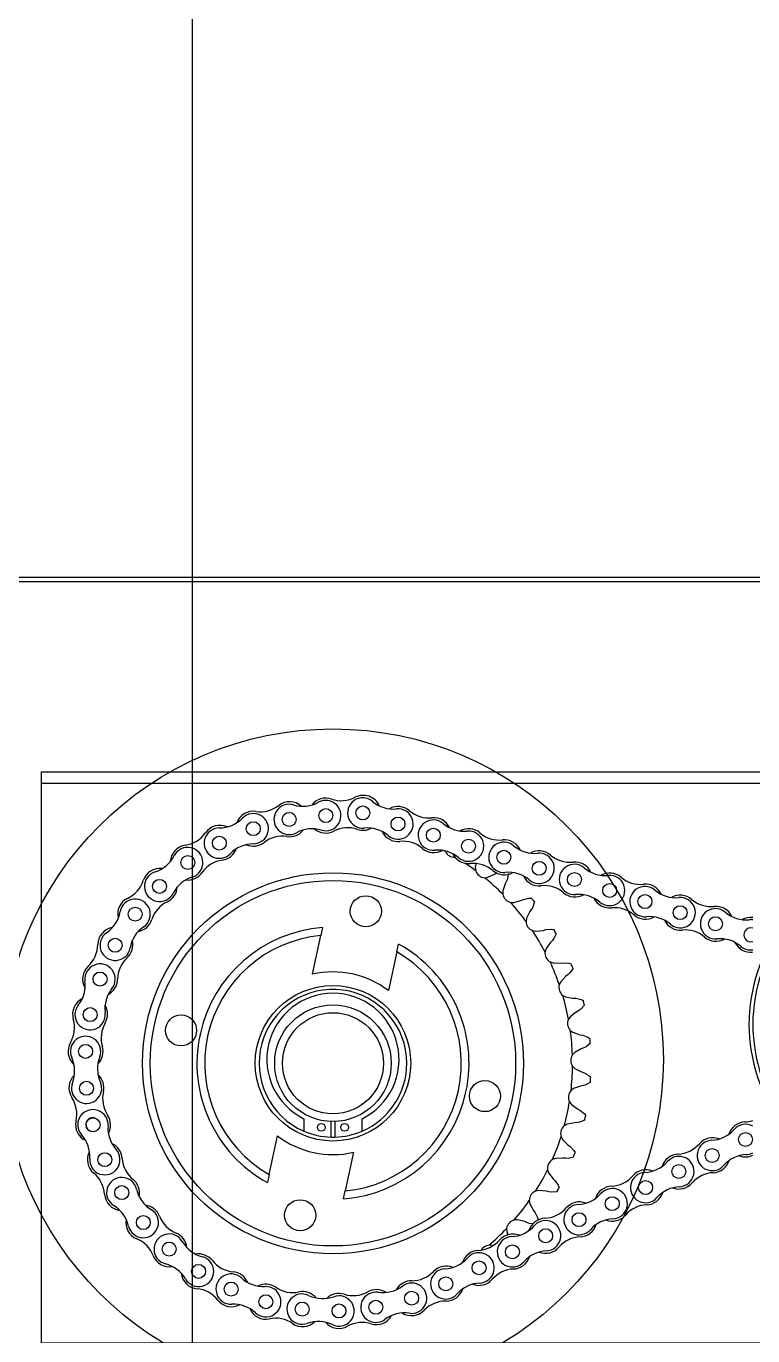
# Model space of a CAD drawing. Header units: millimetres. Extents: x 4754612 to 5801174, y 2368242 to 2777223.
# Drawn here: x 4950085.3 to 4950218.8, y 2456454.1 to 2456694.7 of the extents above; entities that cross this region are included whole.
import ezdxf

# ---------------------------------------------------------------- set-up
doc = ezdxf.new("R2010")
doc.units = ezdxf.units.MM
doc.header["$LTSCALE"] = 1000
doc.layers.add('(주)하나기공-LEADER', color=7, linetype='Continuous')
doc.layers.add('A-ELE-8', color=8, linetype='Continuous')

msp = doc.modelspace()

# ---------------------------------------------------------------- linework, layer by layer
at = {"layer": '(주)하나기공-LEADER', "color": 4}
msp.add_line((4950190.782, 2456592.583), (4950065.782, 2456592.583), dxfattribs=at)
at = {"layer": '(주)하나기공-LEADER', "color": 8, "linetype": 'ByBlock', "lineweight": -2}
for p, q in [((4950280.925, 2456555.583), (4950088.068, 2456555.583)), ((4950167.891, 2456540.749), (4950167.782, 2456540.118)), ((4950167.782, 2456540.118), (4950167.865, 2456539.525)), ((4950169.504, 2456538.249), (4950170.099, 2456538.314)), ((4950170.099, 2456538.314), (4950171.351, 2456538.871)), ((4950171.351, 2456538.871), (4950171.793, 2456539.151)), ((4950172.851, 2456535.82), (4950172.844, 2456535.221)), ((4950173.283, 2456537.12), (4950172.851, 2456535.82)), ((4950173.518, 2456537.587), (4950173.283, 2456537.12)), ((4950174.274, 2456533.716), (4950174.872, 2456533.691)), ((4950174.872, 2456533.691), (4950176.193, 2456534.055)), ((4950176.193, 2456534.055), (4950176.672, 2456534.266)), ((4950177.843, 2456532.036), (4950177.221, 2456530.814)), ((4950178.145, 2456532.463), (4950177.843, 2456532.036)), ((4950139.717, 2456529.08), (4950139.402, 2456527.619)), ((4950177.221, 2456530.814), (4950177.126, 2456530.223)), ((4950178.315, 2456528.521), (4950178.903, 2456528.408)), ((4950178.903, 2456528.408), (4950180.264, 2456528.572)), ((4950180.264, 2456528.572), (4950180.768, 2456528.709)), ((4950137.866, 2456520.51), (4950139.402, 2456527.619)), ((4950153.365, 2456524.602), (4950153.681, 2456526.063)), ((4950181.594, 2456526.329), (4950180.797, 2456525.213)), ((4950181.956, 2456526.706), (4950181.594, 2456526.329)), ((4950153.365, 2456524.602), (4950151.829, 2456517.493)), ((4950180.797, 2456525.213), (4950180.615, 2456524.643)), ((4950181.538, 2456522.783), (4950182.102, 2456522.583)), ((4950182.102, 2456522.583), (4950183.472, 2456522.542)), ((4950183.472, 2456522.542), (4950183.991, 2456522.602)), ((4950183.499, 2456519.142), (4950183.233, 2456518.605)), ((4950184.452, 2456520.126), (4950183.499, 2456519.142)), ((4950184.867, 2456520.445), (4950184.452, 2456520.126)), ((4950183.868, 2456516.628), (4950184.397, 2456516.347)), ((4950184.397, 2456516.347), (4950185.745, 2456516.102)), ((4950185.745, 2456516.102), (4950186.268, 2456516.084)), ((4950185.265, 2456512.736), (4950184.923, 2456512.245)), ((4950186.355, 2456513.567), (4950185.265, 2456512.736)), ((4950186.812, 2456513.82), (4950186.355, 2456513.567)), ((4950185.256, 2456510.195), (4950185.736, 2456509.838)), ((4950185.736, 2456509.838), (4950187.033, 2456509.395)), ((4950187.033, 2456509.395), (4950187.547, 2456509.299)), ((4950187.258, 2456506.797), (4950186.057, 2456506.138)), ((4950187.748, 2456506.98), (4950187.258, 2456506.797)), ((4950186.057, 2456506.138), (4950185.645, 2456505.703)), ((4950185.669, 2456503.627), (4950186.091, 2456503.202)), ((4950186.091, 2456503.202), (4950187.307, 2456502.571)), ((4950187.307, 2456502.571), (4950187.801, 2456502.4)), ((4950187.142, 2456499.968), (4950185.856, 2456499.495)), ((4950187.654, 2456500.076), (4950187.142, 2456499.968)), ((4950185.856, 2456499.495), (4950185.384, 2456499.127)), ((4950185.099, 2456497.071), (4950185.453, 2456496.588)), ((4950185.453, 2456496.588), (4950186.561, 2456495.782)), ((4950186.561, 2456495.782), (4950187.024, 2456495.539)), ((4950136.282, 2456493.971), (4950136.282, 2456491.685)), ((4950141.282, 2456490.587), (4950141.282, 2456493.446)), ((4950141.996, 2456493.446), (4950141.996, 2456490.587)), ((4950146.996, 2456491.685), (4950146.996, 2456493.971)), ((4950184.668, 2456492.957), (4950184.147, 2456492.663)), ((4950186.01, 2456493.233), (4950184.668, 2456492.957)), ((4950186.533, 2456493.263), (4950186.01, 2456493.233)), ((4950129.914, 2456483.706), (4950131.45, 2456490.815)), ((4950183.558, 2456490.672), (4950183.835, 2456490.142)), ((4950183.835, 2456490.142), (4950184.812, 2456489.18)), ((4950145.413, 2456487.798), (4950143.877, 2456480.689)), ((4950184.812, 2456489.18), (4950185.233, 2456488.871)), ((4950182.519, 2456486.669), (4950181.959, 2456486.456)), ((4950183.887, 2456486.742), (4950182.519, 2456486.669)), ((4950184.408, 2456486.694), (4950183.887, 2456486.742)), ((4950129.914, 2456483.706), (4950129.598, 2456482.245)), ((4950181.08, 2456484.575), (4950181.276, 2456484.009)), ((4950181.276, 2456484.009), (4950182.098, 2456482.913)), ((4950182.098, 2456482.913), (4950182.469, 2456482.544)), ((4950143.561, 2456479.228), (4950143.877, 2456480.689)), ((4950179.456, 2456480.772), (4950178.871, 2456480.645)), ((4950180.82, 2456480.64), (4950179.456, 2456480.772)), ((4950181.328, 2456480.515), (4950180.82, 2456480.64)), ((4950177.721, 2456478.916), (4950177.831, 2456478.327)), ((4950177.831, 2456478.327), (4950178.48, 2456477.12)), ((4950178.48, 2456477.12), (4950178.792, 2456476.701)), ((4950173.557, 2456473.82), (4950173.577, 2456473.221)), ((4950173.577, 2456473.221), (4950173.803, 2456472.592)), ((4950176.878, 2456475.063), (4950175.549, 2456475.397)), ((4950177.361, 2456474.863), (4950176.878, 2456475.063))]:
    msp.add_line(p, q, dxfattribs=at)
at = {"layer": '(주)하나기공-LEADER', "color": 4}
msp.add_lwpolyline([(4950364.925, 2456592.583), (4950065.782, 2456592.583), (4950065.782, 2456593.44), (4950065.782, 2456593.44), (4950364.925, 2456593.44)], dxfattribs=at)
at = {"layer": '(주)하나기공-LEADER', "color": 8, "linetype": 'ByBlock', "lineweight": -2}
msp.add_lwpolyline([(4950280.925, 2456452.726), (4950088.068, 2456452.726), (4950088.068, 2456555.583), (4950088.068, 2456557.726), (4950280.925, 2456557.726), (4950280.925, 2456555.583)], close=True, dxfattribs=at)
for points in [[(4950173.832, 2456538.993), (4950173.687, 2456537.997), (4950173.518, 2456537.587)], [(4950176.672, 2456534.266), (4950177.645, 2456534.508), (4950178.091, 2456534.507)], [(4950178.664, 2456533.805), (4950178.373, 2456532.843), (4950178.145, 2456532.463)], [(4950180.768, 2456528.709), (4950181.767, 2456528.803), (4950182.208, 2456528.735)], [(4950182.67, 2456527.956), (4950182.238, 2456527.047), (4950181.956, 2456526.706)], [(4950183.991, 2456522.602), (4950184.993, 2456522.547), (4950185.419, 2456522.414)], [(4950185.759, 2456521.575), (4950185.197, 2456520.741), (4950184.867, 2456520.445)], [(4950186.268, 2456516.084), (4950187.25, 2456515.88), (4950187.651, 2456515.685)], [(4950187.863, 2456514.804), (4950187.182, 2456514.064), (4950186.812, 2456513.82)], [(4950187.547, 2456509.299), (4950188.488, 2456508.951), (4950188.856, 2456508.699)], [(4950188.934, 2456507.796), (4950188.151, 2456507.165), (4950187.748, 2456506.98)], [(4950187.801, 2456502.4), (4950188.68, 2456501.915), (4950189.006, 2456501.611)], [(4950188.949, 2456500.707), (4950188.08, 2456500.199), (4950187.654, 2456500.076)], [(4950187.024, 2456495.539), (4950187.82, 2456494.929), (4950188.098, 2456494.58)], [(4950187.906, 2456493.694), (4950186.972, 2456493.322), (4950186.533, 2456493.263)], [(4950185.233, 2456488.871), (4950185.93, 2456488.149), (4950186.152, 2456487.762)], [(4950185.831, 2456486.915), (4950184.851, 2456486.686), (4950184.408, 2456486.694)], [(4950182.768, 2456480.521), (4950181.765, 2456480.441), (4950181.328, 2456480.515)], [(4950182.469, 2456482.544), (4950183.05, 2456481.727), (4950183.212, 2456481.311)], [(4950178.792, 2456476.701), (4950179.245, 2456475.806), (4950179.343, 2456475.37)], [(4950175.549, 2456475.397), (4950175.069, 2456475.382), (4950174.951, 2456475.358)], [(4950178.409, 2456474.682), (4950177.782, 2456474.725), (4950177.361, 2456474.863)], [(4950170.884, 2456470.664), (4950170.706, 2456470.7), (4950170.288, 2456470.715)]]:
    msp.add_lwpolyline(points, dxfattribs=at)
for centre, radius in [((4950141.639, 2456504.868), 60.714), ((4950133.582, 2456548.953), 1.282), ((4950140.332, 2456549.653), 1.282), ((4950147.118, 2456550.143), 1.282), ((4950126.995, 2456547.252), 1.282), ((4950153.592, 2456548.11), 1.282), ((4950120.751, 2456544.596), 1.282), ((4950160.083, 2456546.071), 1.282), ((4950166.557, 2456544.038), 1.282), ((4950173.048, 2456542), 1.282), ((4950114.956, 2456541.03), 1.282), ((4950179.522, 2456539.967), 1.282), ((4950141.639, 2456504.154), 35), ((4950186.013, 2456537.928), 1.282), ((4950141.639, 2456504.154), 33.571), ((4950109.77, 2456536.654), 1.282), ((4950192.487, 2456535.895), 1.282), ((4950147.673, 2456532.081), 2.857), ((4950198.978, 2456533.856), 1.282), ((4950105.282, 2456531.54), 1.282), ((4950205.452, 2456531.823), 1.282), ((4950211.943, 2456529.785), 1.282), ((4950101.615, 2456525.831), 1.282), ((4950098.831, 2456519.623), 1.282), ((4950141.639, 2456504.154), 14.286), ((4950097.007, 2456513.087), 1.282), ((4950141.639, 2456504.154), 10.714), ((4950113.712, 2456510.188), 2.857), ((4950141.639, 2456504.154), 9.286), ((4950096.174, 2456506.335), 1.282), ((4950096.355, 2456499.552), 1.282), ((4950169.566, 2456498.12), 2.857), ((4950097.547, 2456492.853), 1.282), ((4950139.496, 2456492.368), 0.714), ((4950143.782, 2456492.368), 0.714), ((4950217.45, 2456490.159), 1.282), ((4950099.71, 2456486.439), 1.282), ((4950211.337, 2456487.213), 1.282), ((4950205.208, 2456484.26), 1.282), ((4950102.819, 2456480.388), 1.282), ((4950199.095, 2456481.314), 1.282), ((4950135.605, 2456476.227), 2.857), ((4950192.966, 2456478.361), 1.282), ((4950106.784, 2456474.881), 1.282), ((4950186.853, 2456475.415), 1.282), ((4950180.724, 2456472.462), 1.282), ((4950111.537, 2456470.012), 1.282), ((4950174.611, 2456469.516), 1.282), ((4950116.947, 2456465.916), 1.282), ((4950168.482, 2456466.562), 1.282), ((4950122.922, 2456462.663), 1.282), ((4950162.363, 2456463.628), 1.282), ((4950129.298, 2456460.342), 1.282), ((4950156.091, 2456460.992), 1.282), ((4950135.967, 2456458.992), 1.282), ((4950142.744, 2456458.65), 1.282), ((4950149.514, 2456459.323), 1.282)]:
    msp.add_circle(centre, radius, dxfattribs=at)
for centre, radius, start, end in [((4950140.332, 2456549.653), 3.214, 70.96624, 142.84461), ((4950143.174, 2456557.892), 5.502, 250.96624, 297.53351), ((4950147.118, 2456550.143), 2.786, 49.82447, 275.30615), ((4950147.204, 2456550.163), 3.214, 24.00427, 117.53351), ((4950126.995, 2456547.252), 3.214, 81.31707, 159.96623), ((4950128.311, 2456555.868), 5.502, 261.31707, 307.88435), ((4950133.582, 2456548.953), 2.786, 73.17976, 298.66144), ((4950133.663, 2456548.989), 3.214, 47.82673, 127.88435), ((4950136.122, 2456557.354), 5.991, 253.17975, 298.66144), ((4950140.332, 2456549.653), 2.786, 253.17976, 118.66143), ((4950152.78, 2456556.849), 5.991, 229.82446, 275.30615), ((4950153.592, 2456548.11), 2.786, 229.82447, 95.30614), ((4950153.592, 2456548.11), 3.214, 49.40097, 119.48932), ((4950159.264, 2456554.728), 5.502, 229.40097, 275.96825), ((4950120.817, 2456544.653), 3.214, 64.94835, 145.00597), ((4950120.705, 2456553.372), 5.991, 270.30138, 315.78306), ((4950126.995, 2456547.252), 2.786, 270.30138, 135.78305), ((4950160.083, 2456546.071), 2.786, 49.82447, 275.30615), ((4950160.17, 2456546.059), 3.214, 24.81499, 95.96825), ((4950165.745, 2456552.778), 5.991, 229.82446, 275.30615), ((4950113.677, 2456549.652), 5.502, 278.43869, 325.00597), ((4950120.751, 2456544.596), 2.786, 90.30138, 315.78306), ((4950132.34, 2456540.402), 5.474, 81.23852, 127.9629), ((4950133.663, 2456548.989), 3.214, 261.23852, 322.47151), ((4950137.792, 2456541.251), 5.991, 73.17975, 118.66144), ((4950140.332, 2456549.653), 3.214, 228.99659, 297.61206), ((4950144.359, 2456541.954), 5.474, 70.88769, 117.61206), ((4950147.204, 2456550.163), 3.214, 250.88769, 298.54182), ((4950147.93, 2456541.404), 5.991, 49.82447, 95.30615), ((4950153.592, 2456548.11), 3.214, 205.6413, 276.0468), ((4950166.557, 2456544.038), 2.786, 229.82447, 95.30614), ((4950166.557, 2456544.038), 3.214, 49.40097, 119.48932), ((4950172.229, 2456550.656), 5.502, 229.40097, 275.96825), ((4950114.956, 2456541.03), 3.214, 98.43869, 177.08785), ((4950114.956, 2456541.03), 2.786, 287.423, 152.90468), ((4950120.817, 2456544.653), 3.214, 278.36014, 339.59313), ((4950127.041, 2456538.475), 5.991, 90.30138, 135.78306), ((4950126.995, 2456547.252), 3.214, 246.11821, 307.9629), ((4950154.507, 2456539.47), 5.474, 49.32242, 96.0468), ((4950160.17, 2456546.059), 3.214, 229.32242, 299.50049), ((4950160.895, 2456537.332), 5.991, 49.82447, 95.30615), ((4950141.639, 2456504.154), 44.033, 62.01601, 62.55931), ((4950163.941, 2456543.838), 1.824, 205.98142, 273.66564), ((4950173.048, 2456542), 2.786, 49.82447, 275.30615), ((4950173.135, 2456541.987), 3.214, 24.81499, 95.96825), ((4950178.71, 2456548.706), 5.991, 229.82446, 275.30615), ((4950179.522, 2456539.967), 3.214, 49.40097, 119.48932), ((4950107.142, 2456545.028), 5.991, 287.423, 332.90468), ((4950122.08, 2456536.057), 5.474, 98.36014, 145.08452), ((4950166.557, 2456544.038), 3.214, 205.6413, 276.0468), ((4950141.639, 2456504.154), 44.033, 53.44458, 56.53543), ((4950167.472, 2456535.398), 5.474, 49.32242, 96.0468), ((4950179.522, 2456539.967), 2.786, 229.82447, 95.30614), ((4950185.194, 2456546.584), 5.502, 229.40097, 275.96825), ((4950186.013, 2456537.928), 2.786, 49.82447, 275.30615), ((4950186.1, 2456537.916), 3.214, 24.81499, 95.96825), ((4950109.817, 2456536.728), 3.214, 82.06997, 162.12759), ((4950109.77, 2456536.654), 2.786, 107.423, 332.90468), ((4950117.584, 2456532.656), 5.991, 107.423, 152.90468), ((4950114.956, 2456541.03), 3.214, 263.23983, 325.08452), ((4950169.606, 2456540.071), 1.824, 197.40999, 266.77716), ((4950141.639, 2456504.154), 44.033, 44.87316, 50.74257), ((4950173.135, 2456541.987), 3.214, 229.32242, 299.50049), ((4950173.86, 2456533.26), 5.991, 49.82447, 95.30615), ((4950179.522, 2456539.967), 3.214, 205.6413, 276.0468), ((4950191.675, 2456544.634), 5.991, 229.82446, 275.30615), ((4950192.487, 2456535.895), 2.786, 229.82447, 95.30614), ((4950192.487, 2456535.895), 3.214, 49.40097, 119.48932), ((4950198.159, 2456542.513), 5.502, 229.40097, 275.96825), ((4950101.522, 2456539.403), 5.502, 295.56032, 342.12759), ((4950109.817, 2456536.728), 3.214, 295.48177, 356.71476), ((4950180.437, 2456531.327), 5.474, 49.32242, 96.0468), ((4950198.978, 2456533.856), 2.786, 49.82447, 275.30615), ((4950199.065, 2456533.844), 3.214, 24.81499, 95.96825), ((4950204.64, 2456540.563), 5.991, 229.82446, 275.30615), ((4950105.282, 2456531.54), 3.214, 115.56032, 194.20947), ((4950105.282, 2456531.54), 2.786, 304.54462, 170.0263), ((4950113.555, 2456528.885), 5.474, 115.48177, 162.20614), ((4950174.647, 2456535.501), 1.824, 188.83856, 258.20573), ((4950141.639, 2456504.154), 44.033, 36.30173, 42.17114), ((4950141.639, 2456504.154), 47.435, 38.68928, 39.78359), ((4950186.1, 2456537.916), 3.214, 229.32242, 299.50049), ((4950186.825, 2456529.189), 5.991, 49.82447, 95.30615), ((4950192.487, 2456535.895), 3.214, 205.6413, 276.0468), ((4950205.452, 2456531.823), 2.786, 229.82447, 95.30614), ((4950205.452, 2456531.823), 3.214, 49.40097, 119.48932), ((4950211.124, 2456538.441), 5.502, 229.40097, 275.96825), ((4950096.638, 2456533.061), 5.991, 304.54462, 350.0263), ((4950193.402, 2456527.255), 5.474, 49.32242, 96.0468), ((4950199.065, 2456533.844), 3.214, 229.32242, 299.50049), ((4950199.789, 2456525.117), 5.991, 49.82447, 95.30615), ((4950211.943, 2456529.785), 2.786, 49.82447, 275.30615), ((4950212.03, 2456529.773), 3.214, 24.81499, 95.96825), ((4950217.605, 2456536.491), 5.991, 229.82446, 275.30615), ((4950218.417, 2456527.752), 3.214, 83.21375, 119.48932), ((4950101.637, 2456525.916), 3.214, 99.19159, 179.24921), ((4950110.259, 2456524.311), 5.991, 124.54462, 170.0263), ((4950105.282, 2456531.54), 3.214, 280.36145, 342.20614), ((4950141.639, 2456504.154), 25, 94.40941, 241.20631), ((4950178.95, 2456530.232), 1.824, 180.26714, 249.6343), ((4950141.639, 2456504.154), 44.033, 27.7303, 33.59971), ((4950141.639, 2456504.154), 47.435, 30.11785, 31.21216), ((4950205.452, 2456531.823), 3.214, 205.6413, 276.0468), ((4950206.367, 2456523.183), 5.474, 49.32242, 96.0468), ((4950218.417, 2456527.752), 1.282, 72.76826, 287.23174), ((4950248.082, 2456511.297), 30, 141.83714, 218.16286), ((4950218.417, 2456527.752), 2.786, 82.16359, 95.30614), ((4950248.082, 2456511.297), 29.286, 141.14106, 218.85894), ((4950101.615, 2456525.831), 2.786, 124.54462, 350.02631), ((4950101.637, 2456525.916), 3.214, 312.60339, 13.83638), ((4950141.639, 2456504.154), 23.571, 95.44756, 240.16816), ((4950141.639, 2456504.154), 25, 274.40941, 61.20631), ((4950212.03, 2456529.773), 3.214, 229.32242, 299.50049), ((4950212.754, 2456521.046), 5.991, 49.82447, 95.30615), ((4950218.417, 2456527.752), 3.214, 205.6413, 276.0468), ((4950092.922, 2456526.031), 5.502, 312.68194, 359.24921), ((4950141.639, 2456504.154), 23.571, 275.44756, 60.16816), ((4950182.42, 2456524.38), 1.824, 171.69571, 241.06288), ((4950218.417, 2456527.752), 2.786, 229.82447, 277.83641), ((4950098.831, 2456519.623), 3.214, 132.68194, 211.33109), ((4950098.831, 2456519.623), 2.786, 321.66624, 187.14792), ((4950107.519, 2456519.521), 5.474, 132.60339, 179.32776), ((4950141.639, 2456504.154), 44.033, 19.15887, 25.02828), ((4950141.639, 2456504.154), 47.435, 21.54643, 22.64073), ((4950090.122, 2456518.531), 5.991, 321.66624, 7.14793), ((4950098.831, 2456519.623), 3.214, 297.48307, 359.32776), ((4950141.639, 2456504.154), 16.786, 52.62353, 102.9922), ((4950105.716, 2456514.179), 5.991, 141.66624, 187.14792), ((4950141.639, 2456504.154), 13.571, 0, 246.75044), ((4950141.639, 2456504.868), 12.143, 296.17897, 243.82103), ((4950184.979, 2456518.076), 1.824, 163.12428, 232.49145), ((4950141.639, 2456504.154), 44.033, 10.58744, 16.45686), ((4950097.003, 2456513.175), 3.214, 116.31321, 196.37084), ((4950097.007, 2456513.087), 2.786, 141.66625, 7.14793), ((4950097.003, 2456513.175), 3.214, 329.72501, 30.958), ((4950141.639, 2456504.154), 47.435, 12.975, 14.0693), ((4950088.641, 2456510.719), 5.502, 329.80356, 16.37084), ((4950186.57, 2456511.461), 1.824, 154.55285, 223.92002), ((4950104.507, 2456508.795), 5.474, 149.72501, 196.44939), ((4950141.639, 2456504.154), 44.033, 2.01601, 7.88543), ((4950096.174, 2456506.335), 3.214, 149.80356, 228.45272), ((4950096.174, 2456506.335), 2.786, 338.78787, 204.26954), ((4950096.174, 2456506.335), 3.214, 314.60469, 16.44939), ((4950141.639, 2456504.154), 47.435, 4.40357, 5.49787), ((4950088.173, 2456502.727), 5.991, 338.78786, 24.26955), ((4950104.356, 2456503.159), 5.991, 158.78786, 204.26954), ((4950187.157, 2456504.682), 1.824, 145.98142, 215.34859), ((4950096.326, 2456499.635), 3.214, 346.84663, 48.07962), ((4950141.639, 2456504.154), 13.571, 293.24956, 0), ((4950141.639, 2456504.154), 44.033, 353.44458, 359.314), ((4950096.326, 2456499.635), 3.214, 133.43484, 213.49246), ((4950096.355, 2456499.552), 2.786, 158.78787, 24.26955), ((4950141.639, 2456504.154), 47.435, 355.83214, 356.92644), ((4950089.057, 2456494.825), 5.502, 346.92518, 33.49246), ((4950104.786, 2456497.658), 5.474, 166.84663, 213.57101), ((4950186.728, 2456497.892), 1.824, 137.40999, 206.77716), ((4950097.522, 2456492.863), 2.786, 356.07016, 221.55184), ((4950141.639, 2456504.154), 44.033, 344.87316, 350.74257), ((4950097.547, 2456492.853), 3.214, 166.92518, 245.22778), ((4950097.522, 2456492.863), 1.282, 68.27074, 249.45061), ((4950097.547, 2456492.853), 3.214, 331.2169, 33.57101), ((4950106.279, 2456492.261), 5.991, 176.07016, 221.55184), ((4950185.291, 2456491.242), 1.824, 128.83856, 198.20573), ((4950141.639, 2456504.154), 47.435, 347.26071, 348.35502), ((4950217.45, 2456490.159), 3.214, 92.56421, 162.65256), ((4950217.45, 2456490.159), 2.786, 61.09113, 138.46938), ((4950217.06, 2456498.866), 5.502, 272.56421, 288.40028), ((4950090.954, 2456487.041), 5.991, 356.07016, 41.55184), ((4950141.639, 2456504.154), 16.786, 232.62353, 282.9922), ((4950141.639, 2456504.154), 13.571, 246.75044, 268.49204), ((4950141.639, 2456504.154), 13.571, 268.49204, 271.50796), ((4950141.639, 2456504.154), 13.571, 271.50796, 293.24956), ((4950141.639, 2456504.154), 44.033, 336.30173, 342.17114), ((4950211.337, 2456487.213), 2.786, 92.98771, 318.46939), ((4950211.409, 2456487.264), 3.214, 67.97823, 139.13149), ((4950210.879, 2456495.978), 5.991, 272.98771, 318.46939), ((4950099.71, 2456486.439), 3.214, 151.88699, 230.67126), ((4950099.71, 2456486.439), 2.786, 176.07016, 41.55183), ((4950099.71, 2456486.439), 3.214, 4.02544, 65.73501), ((4950141.639, 2456504.154), 47.435, 338.68928, 339.78359), ((4950204.818, 2456492.967), 5.502, 272.56421, 319.13149), ((4950217.45, 2456490.159), 2.786, 272.98771, 298.90887), ((4950108.405, 2456487.051), 5.502, 184.02544, 230.59271), ((4950182.879, 2456484.881), 1.824, 120.26714, 189.6343), ((4950198.637, 2456490.079), 5.991, 272.98771, 318.46939), ((4950205.208, 2456484.26), 3.214, 92.56421, 162.65256), ((4950205.208, 2456484.26), 2.786, 272.98771, 138.46938), ((4950211.409, 2456487.264), 3.214, 272.48566, 342.66374), ((4950217.907, 2456481.394), 5.991, 92.98771, 138.46939), ((4950217.45, 2456490.159), 3.214, 248.80454, 294.76909), ((4950094.204, 2456479.719), 5.474, 3.94689, 50.67126), ((4950102.819, 2456480.388), 2.786, 13.00975, 238.49143), ((4950102.872, 2456480.317), 3.214, 348.36465, 50.59271), ((4950141.639, 2456504.154), 44.033, 327.7303, 333.59971), ((4950192.576, 2456487.068), 5.502, 272.56421, 319.13149), ((4950199.095, 2456481.314), 2.786, 92.98771, 318.46939), ((4950199.167, 2456481.365), 3.214, 67.97823, 139.13149), ((4950211.786, 2456478.584), 5.474, 92.48566, 139.21004), ((4950111.371, 2456482.364), 5.991, 193.00974, 238.49143), ((4950179.546, 2456478.95), 1.824, 111.69571, 181.06288), ((4950141.639, 2456504.154), 47.435, 330.11785, 331.21216), ((4950192.966, 2456478.361), 3.214, 92.56421, 162.65256), ((4950192.966, 2456478.361), 2.786, 272.98771, 138.46938), ((4950199.167, 2456481.365), 3.214, 272.48566, 342.66374), ((4950205.665, 2456475.495), 5.991, 92.98771, 138.46939), ((4950205.208, 2456484.26), 3.214, 248.80454, 319.21004), ((4950102.872, 2456480.317), 3.214, 183.94689, 263.06552), ((4950098.232, 2456472.905), 5.991, 13.00974, 58.49142), ((4950106.784, 2456474.881), 3.214, 21.14706, 82.67459), ((4950141.639, 2456504.154), 44.033, 319.15887, 325.02828), ((4950186.853, 2456475.415), 2.786, 92.98771, 318.46939), ((4950186.925, 2456475.466), 3.214, 67.97823, 139.13149), ((4950186.395, 2456484.18), 5.991, 272.98771, 318.46939), ((4950199.544, 2456472.685), 5.474, 92.48566, 139.21004), ((4950106.784, 2456474.881), 3.214, 168.82657, 247.79289), ((4950106.784, 2456474.881), 2.786, 193.00974, 58.49142), ((4950114.913, 2456478.025), 5.502, 201.14706, 247.71434), ((4950180.724, 2456472.462), 3.214, 92.56421, 162.65256), ((4950180.334, 2456481.169), 5.502, 272.56421, 319.13149), ((4950193.423, 2456469.596), 5.991, 92.98771, 138.46939), ((4950192.966, 2456478.361), 3.214, 248.80454, 319.21004), ((4950141.639, 2456504.154), 44.033, 310.58744, 316.45686), ((4950175.366, 2456473.581), 1.824, 103.12428, 172.49145), ((4950174.153, 2456478.281), 5.991, 272.98771, 318.46939), ((4950180.724, 2456472.462), 2.786, 272.98771, 138.46938), ((4950186.925, 2456475.466), 3.214, 272.48566, 342.66374), ((4950103.5, 2456466.837), 5.474, 21.06851, 67.79289), ((4950111.537, 2456470.012), 2.786, 30.13137, 255.61305), ((4950111.608, 2456469.96), 3.214, 5.48628, 67.71434), ((4950119.128, 2456474.418), 5.991, 210.13136, 255.61305), ((4950168.092, 2456475.269), 5.502, 272.56421, 319.13149), ((4950170.432, 2456468.896), 1.824, 94.55285, 149.51461), ((4950174.611, 2456469.516), 2.786, 92.98771, 318.46939), ((4950174.683, 2456469.566), 3.214, 67.97823, 139.13149), ((4950187.302, 2456466.786), 5.474, 92.48566, 139.21004), ((4950111.608, 2456469.96), 3.214, 201.06851, 280.18714), ((4950116.947, 2456465.916), 2.786, 210.13137, 75.61304), ((4950116.947, 2456465.916), 3.214, 38.26868, 99.79622), ((4950161.922, 2456472.394), 5.991, 272.88018, 318.36186), ((4950168.482, 2456466.562), 3.214, 92.56421, 162.54503), ((4950168.482, 2456466.562), 2.786, 272.88018, 138.36185), ((4950174.683, 2456469.566), 3.214, 272.48566, 342.66374), ((4950181.181, 2456463.696), 5.991, 92.98771, 138.46939), ((4950180.724, 2456472.462), 3.214, 248.80454, 319.21004), ((4950109.356, 2456461.511), 5.991, 30.13136, 75.61304), ((4950123.79, 2456471.315), 5.502, 218.26868, 264.83596), ((4950156.147, 2456469.708), 5.502, 269.63355, 316.20082), ((4950162.363, 2456463.628), 2.786, 92.88018, 318.36186), ((4950162.438, 2456463.675), 3.214, 67.98891, 136.20082), ((4950175.06, 2456460.886), 5.474, 92.48566, 139.21004), ((4950116.947, 2456465.916), 3.214, 185.9482, 264.91451), ((4950122.922, 2456462.663), 2.786, 47.25299, 272.73467), ((4950123.005, 2456462.634), 3.214, 22.6079, 84.83596), ((4950128.879, 2456469.109), 5.991, 227.25299, 272.73467), ((4950129.298, 2456460.342), 3.214, 55.3903, 116.91784), ((4950156.091, 2456460.992), 3.214, 89.63355, 151.16108), ((4950156.091, 2456460.992), 2.786, 261.49623, 126.97791), ((4950168.923, 2456457.796), 5.991, 92.88018, 138.36186), ((4950168.482, 2456466.562), 3.214, 248.69701, 319.21004), ((4950116.177, 2456457.262), 5.474, 38.19013, 84.91451), ((4950129.298, 2456460.342), 2.786, 227.25299, 92.73466), ((4950134.249, 2456467.515), 5.502, 235.3903, 281.95758), ((4950135.967, 2456458.992), 2.786, 64.37461, 289.85629), ((4950136.055, 2456458.988), 3.214, 39.72952, 101.95758), ((4950139.762, 2456466.905), 5.991, 244.37461, 289.85629), ((4950142.744, 2456458.65), 3.214, 72.51192, 134.03946), ((4950142.744, 2456458.65), 2.786, 244.37461, 109.85629), ((4950145.363, 2456466.963), 5.502, 252.51192, 299.0792), ((4950149.514, 2456459.323), 2.786, 81.49623, 306.97791), ((4950149.599, 2456459.346), 3.214, 56.85114, 119.0792), ((4950150.812, 2456468.003), 5.991, 261.49623, 306.97791), ((4950162.438, 2456463.675), 3.214, 269.555, 342.68232), ((4950123.005, 2456462.634), 3.214, 218.19013, 297.30876), ((4950123.341, 2456453.896), 5.991, 47.25299, 92.73467), ((4950129.298, 2456460.342), 3.214, 203.06982, 282.03613), ((4950156.091, 2456460.992), 3.214, 237.31306, 316.27937), ((4950162.37, 2456454.987), 5.474, 89.555, 136.27937), ((4950131.11, 2456451.844), 5.474, 55.31175, 102.03613), ((4950136.055, 2456458.988), 3.214, 235.31175, 314.43039), ((4950138.948, 2456450.736), 5.991, 64.37461, 109.85629), ((4950142.744, 2456458.65), 3.214, 220.19144, 299.15775), ((4950146.977, 2456451.063), 5.474, 72.43337, 119.15775), ((4950149.599, 2456459.346), 3.214, 252.43337, 331.55201), ((4950154.793, 2456452.311), 5.991, 81.49623, 126.97791)]:
    msp.add_arc(centre, radius, start, end, dxfattribs=at)
at = {"layer": 'A-ELE-8'}
msp.add_line((4950115.782, 2460553.44), (4950115.782, 2451243.44), dxfattribs=at)

doc.saveas('drawing.dxf')
